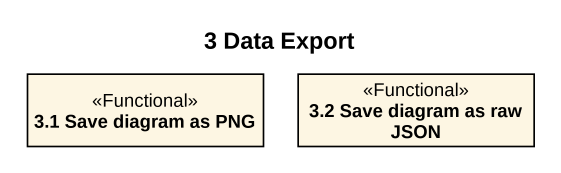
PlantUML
@startuml
title 3 Data Export
hide circle
hide empty members
class "3.1 Save diagram as PNG" as r3_1_Save_diagram_as_PNG <<Functional>>
class "3.2 Save diagram as raw JSON" as r3_2_Save_diagram_as_raw_JSON <<Functional>>
@enduml
